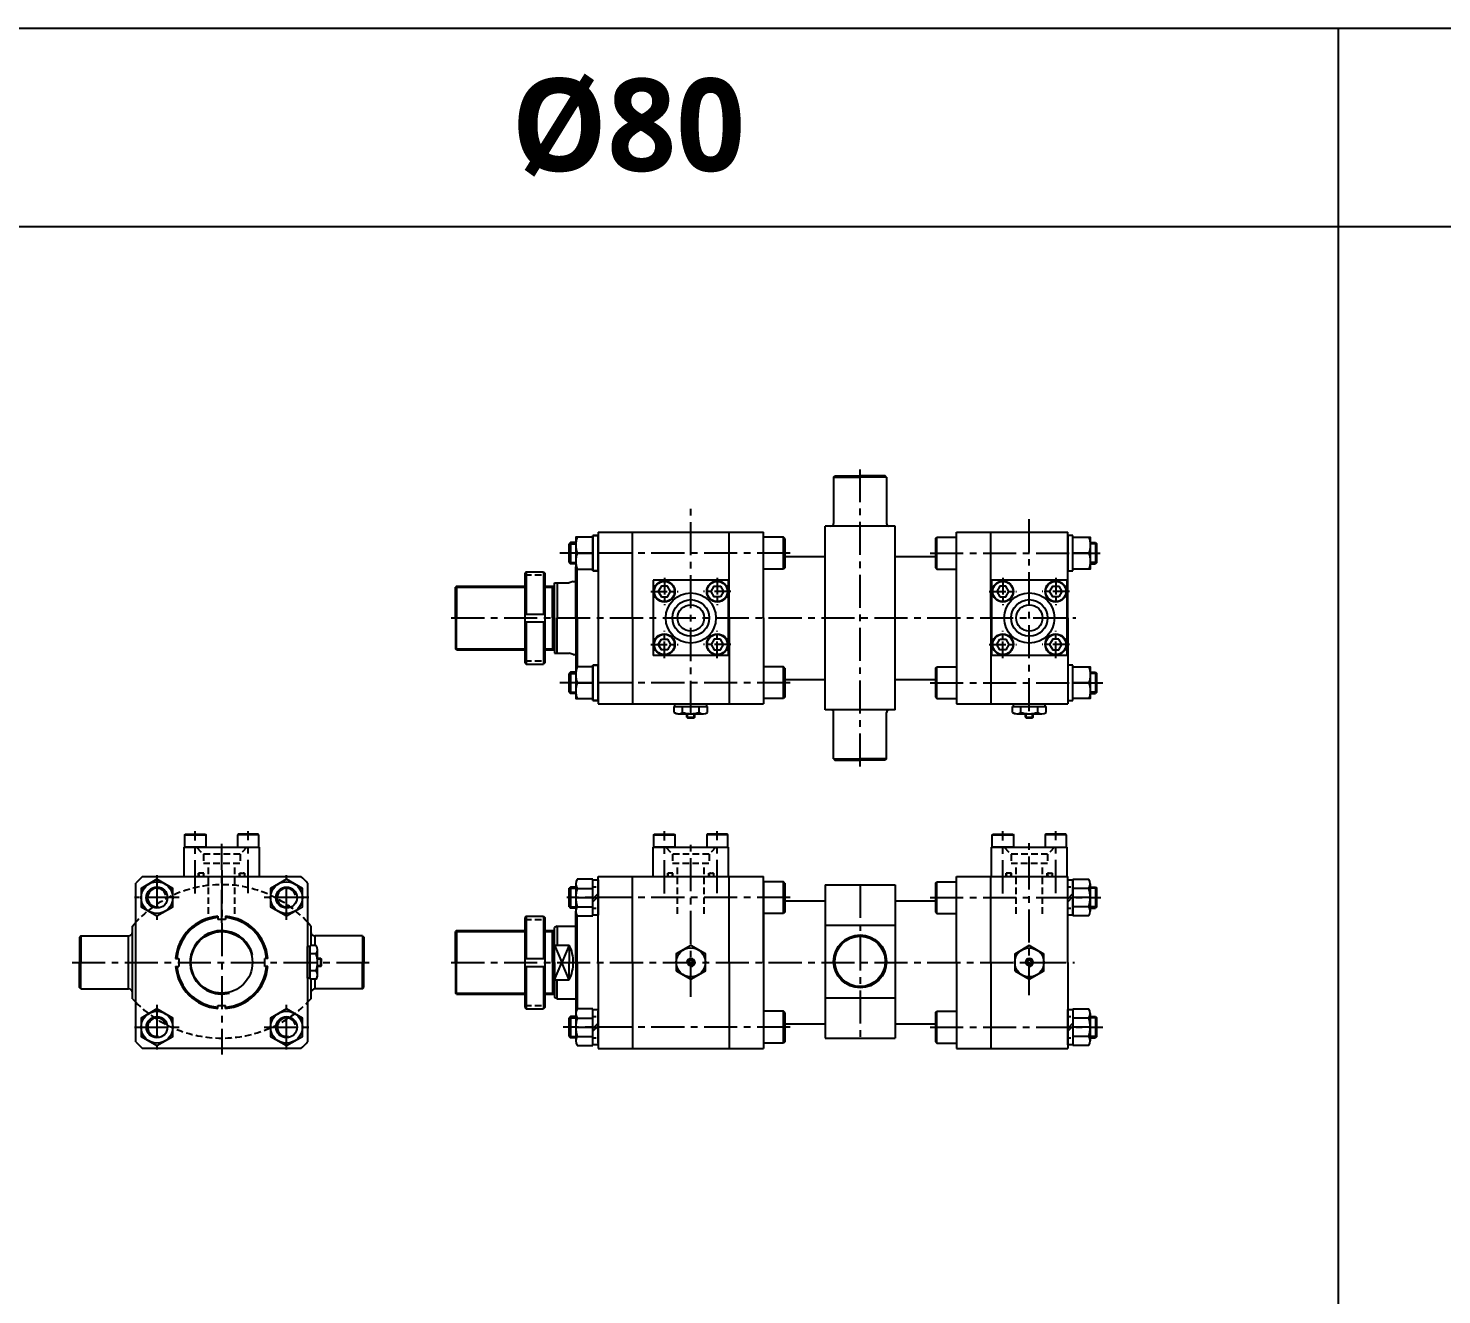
# Model space of a CAD drawing. Extents: x -819 to 9946, y 0 to 4813.
# Drawn here: x 2826 to 3895, y 3856 to 4813 of the extents above; entities that cross this region are included whole.
import ezdxf

# ---------------------------------------------------------------- set-up
doc = ezdxf.new("R2010")
doc.units = 0
doc.header["$LTSCALE"] = 10
doc.header["$MEASUREMENT"] = 0
for name, pattern in [('CENTER', [2, 1.25, -0.25, 0.25, -0.25]), ('CENTERX2', [4, 2.5, -0.5, 0.5, -0.5]), ('HIDDEN', [0.375, 0.25, -0.125]), ('HIDDENX2', [0.75, 0.5, -0.25])]:
    doc.linetypes.add(name, pattern=pattern)
doc.layers.get('0').update_dxf_attribs({"linetype": 'CONTINUOUS'})
doc.layers.get('DEFPOINTS').update_dxf_attribs({"linetype": 'CONTINUOUS'})
for name, color, linetype in [('BOM-UDEF', 3, 'CONTINUOUS'), ('CEN', 1, 'CENTERX2'), ('CENTER', 1, 'CENTER'), ('HID', 2, 'HIDDENX2'), ('HIDDEN', 2, 'HIDDEN'), ('ML', 7, 'CONTINUOUS')]:
    doc.layers.add(name, color=color, linetype=linetype)
doc.styles.add('문자', font='romans.shx')

msp = doc.modelspace()

# ---------------------------------------------------------------- linework, layer by layer
for p, q in [((0, 4813.421), (6326.829, 4813.421)), ((3816.465, 2898.27), (3816.465, 4813.421)), ((1792, 4663.42), (6326.829, 4663.42)), ((3434, 4663.343), (2613, 4663.343)), ((3324.234, 4292.147), (3329.234, 4292.147)), ((3329.734, 4292.647), (3329.234, 4292.147)), ((3580.234, 4292.147), (3585.234, 4292.147)), ((3585.734, 4292.647), (3585.234, 4292.147)), ((3046.824, 4110.129), (3044.324, 4110.129)), ((3046.824, 4104.129), (3046.824, 4110.129)), ((3046.824, 4110.129), (3047.324, 4109.629)), ((3047.324, 4104.629), (3047.324, 4109.629)), ((3046.824, 4104.129), (3044.324, 4104.129)), ((3046.824, 4104.129), (3047.324, 4104.629))]:
    msp.add_line(p, q)
at = {"color": 7, "linetype": 'Continuous'}
for p, q in [((3314.032, 4296.129), (3314.032, 4300.547)), ((3314.032, 4300.547), (3326.734, 4300.547)), ((3314.734, 4302.547), (3338.734, 4302.547)), ((3314.734, 4300.547), (3314.734, 4302.547)), ((3320.383, 4296.129), (3320.383, 4300.547)), ((3326.734, 4302.547), (3334.234, 4302.547)), ((3326.734, 4300.547), (3339.435, 4300.547)), ((3333.084, 4296.129), (3333.084, 4300.547)), ((3338.734, 4300.547), (3338.734, 4302.547)), ((3339.435, 4296.129), (3339.435, 4300.547)), ((3570.032, 4296.129), (3570.032, 4300.547)), ((3570.032, 4300.547), (3582.734, 4300.547)), ((3570.734, 4302.547), (3594.734, 4302.547)), ((3570.734, 4300.547), (3570.734, 4302.547)), ((3576.383, 4296.129), (3576.383, 4300.547)), ((3582.734, 4302.547), (3590.234, 4302.547)), ((3582.734, 4300.547), (3595.435, 4300.547)), ((3589.084, 4296.129), (3589.084, 4300.547)), ((3594.734, 4300.547), (3594.734, 4302.547)), ((3595.435, 4296.129), (3595.435, 4300.547)), ((3317.207, 4295.147), (3336.26, 4295.147)), ((3323.734, 4292.647), (3323.734, 4295.147)), ((3323.734, 4292.647), (3324.234, 4292.147)), ((3323.734, 4292.647), (3329.734, 4292.647)), ((3329.734, 4292.647), (3329.734, 4295.147)), ((3573.207, 4295.147), (3592.26, 4295.147)), ((3579.734, 4292.647), (3579.734, 4295.147)), ((3579.734, 4292.647), (3580.234, 4292.147)), ((3579.734, 4292.647), (3585.734, 4292.647)), ((3585.734, 4292.647), (3585.734, 4295.147)), ((3036.924, 4095.129), (3036.924, 4119.129)), ((3038.924, 4119.129), (3036.924, 4119.129)), ((3043.341, 4119.831), (3038.924, 4119.831)), ((3038.924, 4107.129), (3038.924, 4119.831)), ((3044.324, 4097.603), (3044.324, 4116.655)), ((3043.341, 4113.48), (3038.924, 4113.48)), ((3038.924, 4094.427), (3038.924, 4107.129)), ((3038.924, 4095.129), (3036.924, 4095.129)), ((3043.341, 4100.778), (3038.924, 4100.778)), ((3043.341, 4094.427), (3038.924, 4094.427))]:
    msp.add_line(p, q, dxfattribs=at)
for points in [[(3315.734, 4100.778), (3326.734, 4094.427), (3337.734, 4100.778), (3337.734, 4113.48), (3326.734, 4119.831), (3315.734, 4113.48)], [(3571.734, 4100.738), (3582.734, 4094.388), (3593.734, 4100.738), (3593.734, 4113.44), (3582.734, 4119.791), (3571.734, 4113.44)], [(3325.868, 4108.629), (3325.002, 4107.129), (3325.868, 4105.629), (3327.6, 4105.629), (3328.466, 4107.129), (3327.6, 4108.629)], [(3581.868, 4108.589), (3581.002, 4107.089), (3581.868, 4105.589), (3583.6, 4105.589), (3584.466, 4107.089), (3583.6, 4108.589)]]:
    msp.add_lwpolyline(points, close=True, dxfattribs=at)
for centre, radius in [((3326.734, 4107.129), 11), ((3582.734, 4107.089), 11), ((3326.734, 4107.129), 2.5), ((3582.734, 4107.089), 2.5)]:
    msp.add_circle(centre, radius, dxfattribs=at)
for centre, radius, start, end in [((3317.207, 4300.77), 5.623, 235.615753, 270), ((3317.207, 4300.77), 5.623, 235.615753, 304.384247), ((3326.734, 4316.164), 21.018, 252.412046, 270), ((3326.734, 4316.164), 21.018, 270, 287.587954), ((3336.26, 4300.77), 5.623, 235.615753, 304.384247), ((3573.207, 4300.77), 5.623, 235.615753, 270), ((3573.207, 4300.77), 5.623, 235.615753, 304.384247), ((3582.734, 4316.164), 21.018, 252.412046, 270), ((3582.734, 4316.164), 21.018, 270, 287.587954), ((3592.26, 4300.77), 5.623, 235.615753, 304.384247), ((3038.701, 4116.655), 5.623, 325.615753, 34.384247), ((3023.306, 4107.129), 21.018, 0, 17.587954), ((3023.306, 4107.129), 21.018, 342.412046, 0), ((3038.701, 4097.603), 5.623, 325.615753, 34.384247), ((3038.701, 4097.603), 5.623, 325.615753, 0)]:
    msp.add_arc(centre, radius, start, end, dxfattribs=at)
at = {"layer": 'BOM-UDEF', "color": 0}
for p, q in [((2904.424, 4134.629), (2906.924, 4137.452)), ((3039.424, 4134.629), (3036.924, 4137.452)), ((2901.424, 4087.129), (2901.424, 4127.129)), ((3042.424, 4127.129), (3042.424, 4119.831)), ((3428.234, 4135.387), (3481.234, 4135.387)), ((3042.424, 4094.427), (3042.424, 4087.129)), ((2904.424, 4079.629), (2906.924, 4077.002)), ((3039.424, 4079.629), (3036.924, 4077.002)), ((3428.234, 4080.387), (3481.234, 4080.387))]:
    msp.add_line(p, q, dxfattribs=at)
at = {"layer": 'CEN'}
for p, q in [((3454.734, 4255.2), (3454.734, 4479.894)), ((3326.734, 4294.998), (3326.734, 4450.683)), ((3582.734, 4297.129), (3582.734, 4446.392)), ((3401.828, 4416.547), (3227.748, 4416.547)), ((3507.802, 4416.547), (3636.426, 4416.547)), ((3507.802, 4416.547), (3636.426, 4416.547)), ((3145.563, 4367.547), (3617.815, 4367.547)), ((3582.734, 4367.547), (3582.734, 4367.627)), ((3582.734, 4367.547), (3582.734, 4367.467)), ((3401.828, 4318.547), (3227.748, 4318.547)), ((3507.802, 4318.547), (3638.316, 4318.547)), ((2951.924, 4159.305), (2951.924, 4206.395)), ((2991.924, 4159.572), (2991.924, 4206.395)), ((3306.734, 4159.305), (3306.734, 4206.395)), ((3346.734, 4159.572), (3346.734, 4206.395)), ((3562.734, 4159.305), (3562.734, 4206.395)), ((3602.734, 4159.572), (3602.734, 4206.395)), ((2971.924, 4137.11), (2971.924, 4196.874)), ((3326.734, 4080.989), (3326.734, 4196.874)), ((3582.734, 4082.237), (3582.734, 4197.496)), ((2922.924, 4172.972), (2922.924, 4139.286)), ((2971.924, 4176.768), (2971.924, 4037.49)), ((3020.924, 4139.286), (3020.924, 4172.972)), ((3454.734, 4165.887), (3454.734, 4049.887)), ((2939.766, 4156.129), (2906.081, 4156.129)), ((3037.766, 4156.129), (3004.081, 4156.129)), ((3401.828, 4156.129), (3232.869, 4156.129)), ((3507.802, 4156.129), (3636.734, 4156.129)), ((2858.748, 4107.129), (3083.405, 4107.129)), ((3145.563, 4107.129), (3616.834, 4107.129)), ((3582.734, 4107.129), (3582.734, 4107.209)), ((3582.734, 4107.129), (3582.734, 4107.049)), ((2922.924, 4074.972), (2922.924, 4041.286)), ((3020.924, 4041.286), (3020.924, 4074.972)), ((2906.081, 4058.129), (2939.766, 4058.129)), ((3004.081, 4058.129), (3037.766, 4058.129)), ((3401.828, 4058.129), (3230.208, 4058.129)), ((3507.802, 4058.129), (3638.246, 4058.129))]:
    msp.add_line(p, q, dxfattribs=at)
at = {"layer": 'CENTER'}
for p, q in [((3239.644, 4416.547), (3252.824, 4416.547)), ((3628.824, 4416.547), (3615.644, 4416.547)), ((3306.734, 4397.858), (3306.734, 4377.235)), ((3346.734, 4397.858), (3346.734, 4377.235)), ((3562.734, 4397.858), (3562.734, 4377.235)), ((3602.734, 4397.858), (3602.734, 4377.235)), ((3296.422, 4387.547), (3317.045, 4387.547)), ((3357.045, 4387.547), (3336.422, 4387.547)), ((3552.422, 4387.547), (3573.045, 4387.547)), ((3613.045, 4387.547), (3592.422, 4387.547)), ((3306.734, 4337.235), (3306.734, 4357.858)), ((3346.734, 4337.235), (3346.734, 4357.858)), ((3562.734, 4337.235), (3562.734, 4357.858)), ((3602.734, 4337.235), (3602.734, 4357.858)), ((3296.422, 4347.547), (3317.045, 4347.547)), ((3357.045, 4347.547), (3336.422, 4347.547)), ((3552.422, 4347.547), (3573.045, 4347.547)), ((3613.045, 4347.547), (3592.422, 4347.547)), ((3239.644, 4318.547), (3252.824, 4318.547)), ((3628.824, 4318.547), (3615.644, 4318.547)), ((3239.644, 4156.129), (3252.824, 4156.129)), ((3252.644, 4156.129), (3256.824, 4156.129)), ((3611.644, 4156.129), (3615.824, 4156.129)), ((3628.824, 4156.129), (3615.644, 4156.129)), ((3239.644, 4058.129), (3252.824, 4058.129)), ((3252.644, 4058.129), (3256.824, 4058.129)), ((3611.644, 4058.129), (3615.824, 4058.129)), ((3628.824, 4058.129), (3615.644, 4058.129))]:
    msp.add_line(p, q, dxfattribs=at)
at = {"layer": 'DEFPOINTS', "color": 0, "linetype": 'ByBlock'}
for p in [(3239.894, 4147.129), (3223.734, 4080.629), (3239.894, 4067.129)]:
    msp.add_point(p, dxfattribs=at)
at = {"layer": 'HID'}
for p, q in [((3201.2, 4400.047), (3216.2, 4400.047)), ((3201.2, 4335.047), (3216.2, 4335.047)), ((2952.924, 4194.129), (2958.074, 4188.979)), ((2990.924, 4194.129), (2985.774, 4188.979)), ((3307.734, 4194.129), (3312.884, 4188.979)), ((3345.734, 4194.129), (3340.584, 4188.979)), ((3563.734, 4194.129), (3568.884, 4188.979)), ((3601.734, 4194.129), (3596.584, 4188.979)), ((2985.774, 4188.979), (2958.074, 4188.979)), ((2958.074, 4188.979), (2958.074, 4182.129)), ((2958.074, 4182.129), (2985.774, 4182.129)), ((2961.924, 4143.796), (2961.924, 4182.129)), ((2981.924, 4143.796), (2981.924, 4182.129)), ((2985.774, 4188.979), (2985.774, 4182.129)), ((3340.584, 4188.979), (3312.884, 4188.979)), ((3312.884, 4188.979), (3312.884, 4182.129)), ((3312.884, 4182.129), (3340.584, 4182.129)), ((3316.734, 4143.796), (3316.734, 4182.129)), ((3336.734, 4143.796), (3336.734, 4182.129)), ((3340.584, 4188.979), (3340.584, 4182.129)), ((3596.584, 4188.979), (3568.884, 4188.979)), ((3568.884, 4188.979), (3568.884, 4182.129)), ((3568.884, 4182.129), (3596.584, 4182.129)), ((3572.734, 4143.796), (3572.734, 4182.129)), ((3592.734, 4143.796), (3592.734, 4182.129)), ((3596.584, 4188.979), (3596.584, 4182.129)), ((2958.424, 4174.529), (2954.424, 4174.529)), ((2954.424, 4172.129), (2954.424, 4174.529)), ((2958.424, 4172.129), (2958.424, 4174.529)), ((2985.424, 4174.529), (2989.424, 4174.529)), ((2985.424, 4172.129), (2985.424, 4174.529)), ((2989.424, 4172.129), (2989.424, 4174.529)), ((3313.234, 4174.529), (3309.234, 4174.529)), ((3309.234, 4172.129), (3309.234, 4174.529)), ((3313.234, 4172.129), (3313.234, 4174.529)), ((3340.234, 4172.129), (3340.234, 4174.529)), ((3340.234, 4174.529), (3344.234, 4174.529)), ((3344.234, 4172.129), (3344.234, 4174.529)), ((3569.234, 4174.529), (3565.234, 4174.529)), ((3565.234, 4172.129), (3565.234, 4174.529)), ((3569.234, 4172.129), (3569.234, 4174.529)), ((3596.234, 4174.529), (3600.234, 4174.529)), ((3596.234, 4172.129), (3596.234, 4174.529)), ((3600.234, 4172.129), (3600.234, 4174.529)), ((3201.2, 4139.629), (3216.2, 4139.629)), ((3201.2, 4074.629), (3216.2, 4074.629))]:
    msp.add_line(p, q, dxfattribs=at)
for centre, radius, start, end in [((2955.654, 4173.329), 1.2, 90, 270), ((2957.193, 4173.329), 1.2, 270, 90), ((2986.654, 4173.329), 1.2, 90, 270), ((2988.193, 4173.329), 1.2, 270, 90), ((3310.464, 4173.329), 1.2, 90, 270), ((3311.804, 4173.329), 1.2, 270, 90), ((3341.663, 4173.329), 1.2, 90, 270), ((3343.003, 4173.329), 1.2, 270, 90), ((3566.464, 4173.329), 1.2, 90, 270), ((3567.804, 4173.329), 1.2, 270, 90), ((3597.663, 4173.329), 1.2, 90, 270), ((3599.003, 4173.329), 1.2, 270, 90), ((2971.924, 4077.375), 88.511, 42.746037, 137.253963), ((2971.924, 4141.353), 91.466, 224.712539, 315.287461)]:
    msp.add_arc(centre, radius, start, end, dxfattribs=at)
at = {"layer": 'HIDDEN'}
for p, q in [((3252.734, 4164.229), (3256.734, 4164.229)), ((3611.734, 4164.229), (3615.734, 4164.229)), ((3252.734, 4148.029), (3256.734, 4148.029)), ((3611.734, 4148.029), (3615.734, 4148.029)), ((3252.734, 4066.229), (3256.734, 4066.229)), ((3611.734, 4066.229), (3615.734, 4066.229)), ((3252.734, 4050.029), (3256.734, 4050.029)), ((3611.734, 4050.029), (3615.734, 4050.029))]:
    msp.add_line(p, q, dxfattribs=at)
at = {"layer": 'ML'}
for p, q in [((3434.734, 4474.047), (3435.734, 4475.047)), ((3434.734, 4474.047), (3434.734, 4439.047)), ((3434.734, 4474.047), (3454.734, 4474.047)), ((3435.734, 4475.047), (3454.734, 4475.047)), ((3473.734, 4475.047), (3454.734, 4475.047)), ((3474.734, 4474.047), (3454.734, 4474.047)), ((3474.734, 4474.047), (3473.734, 4475.047)), ((3474.734, 4474.047), (3474.734, 4439.047)), ((3428.234, 4298.047), (3428.234, 4437.047)), ((3481.234, 4437.047), (3428.234, 4437.047)), ((3481.234, 4298.047), (3481.234, 4437.047)), ((3256.734, 4429.847), (3252.734, 4429.847)), ((3252.734, 4429.847), (3252.734, 4403.247)), ((3252.734, 4429.847), (3256.734, 4429.847)), ((3252.734, 4403.247), (3252.734, 4429.847)), ((3256.734, 4432.547), (3381.734, 4432.547)), ((3256.734, 4432.547), (3256.734, 4302.547)), ((3256.734, 4432.547), (3381.734, 4432.547)), ((3256.734, 4403.247), (3256.734, 4429.847)), ((3256.734, 4429.847), (3256.734, 4403.247)), ((3282.734, 4367.547), (3282.734, 4432.547)), ((3355.734, 4367.547), (3355.734, 4432.547)), ((3381.734, 4367.547), (3381.734, 4432.547)), ((3396.734, 4428.547), (3381.734, 4428.547)), ((3396.734, 4404.547), (3396.734, 4428.547)), ((3397.734, 4427.547), (3396.734, 4428.547)), ((3397.734, 4427.547), (3397.734, 4405.547)), ((3511.734, 4427.547), (3512.734, 4428.547)), ((3511.734, 4427.547), (3511.734, 4405.547)), ((3512.734, 4428.547), (3527.734, 4428.547)), ((3512.734, 4404.547), (3512.734, 4428.547)), ((3527.734, 4367.547), (3527.734, 4432.547)), ((3527.734, 4432.547), (3611.734, 4432.547)), ((3553.734, 4367.547), (3553.734, 4432.547)), ((3611.734, 4367.547), (3611.734, 4432.547)), ((3615.734, 4429.847), (3611.734, 4429.847)), ((3611.734, 4429.847), (3611.734, 4403.247)), ((3615.734, 4403.247), (3615.734, 4429.847)), ((3235.734, 4424.547), (3234.734, 4423.547)), ((3234.734, 4409.547), (3234.734, 4423.547)), ((3235.734, 4424.547), (3235.734, 4408.547)), ((3239.734, 4424.547), (3235.734, 4424.547)), ((3252.734, 4416.547), (3240.805, 4416.547)), ((3615.734, 4416.547), (3627.662, 4416.547)), ((3628.734, 4424.547), (3632.734, 4424.547)), ((3632.734, 4424.547), (3633.734, 4423.547)), ((3632.734, 4424.547), (3632.734, 4408.547)), ((3633.734, 4409.547), (3633.734, 4423.547)), ((3234.734, 4409.547), (3235.734, 4408.547)), ((3239.734, 4408.547), (3235.734, 4408.547)), ((3239.734, 4367.547), (3239.734, 4406.155)), ((3240.734, 4367.547), (3240.734, 4404.745)), ((3396.734, 4404.547), (3381.734, 4404.547)), ((3397.734, 4405.547), (3396.734, 4404.547)), ((3397.734, 4414.047), (3428.234, 4414.047)), ((3481.234, 4414.047), (3511.734, 4414.047)), ((3511.734, 4405.547), (3512.734, 4404.547)), ((3512.734, 4404.547), (3527.734, 4404.547)), ((3628.734, 4408.547), (3632.734, 4408.547)), ((3633.734, 4409.547), (3632.734, 4408.547)), ((3202.2, 4402.547), (3201.2, 4401.547)), ((3201.2, 4401.547), (3201.2, 4333.547)), ((3202.2, 4402.547), (3202.2, 4370.547)), ((3202.2, 4402.547), (3215.2, 4402.547)), ((3215.2, 4402.547), (3215.2, 4370.547)), ((3215.2, 4402.547), (3216.2, 4401.547)), ((3216.2, 4401.547), (3216.2, 4333.547)), ((3223.734, 4367.547), (3223.734, 4394.047)), ((3223.734, 4394.047), (3234.835, 4394.047)), ((3225.734, 4394.047), (3225.734, 4367.547)), ((3237.837, 4395.047), (3234.835, 4394.047)), ((3237.837, 4395.047), (3239.734, 4395.047)), ((3252.734, 4403.247), (3256.734, 4403.247)), ((3256.734, 4403.247), (3252.734, 4403.247)), ((3355.234, 4396.047), (3298.234, 4396.047)), ((3298.234, 4396.047), (3298.234, 4339.047)), ((3355.234, 4339.047), (3355.234, 4396.047)), ((3554.234, 4396.047), (3554.234, 4339.047)), ((3611.234, 4396.047), (3554.234, 4396.047)), ((3611.234, 4339.047), (3611.234, 4396.047)), ((3611.734, 4403.247), (3615.734, 4403.247)), ((3149.484, 4391.547), (3148.734, 4390.797)), ((3148.734, 4367.547), (3148.734, 4390.797)), ((3149.484, 4391.547), (3149.484, 4367.547)), ((3149.484, 4391.547), (3201.2, 4391.547)), ((3216.2, 4391.547), (3223.734, 4391.547)), ((3222.045, 4367.547), (3222.045, 4391.547)), ((3148.734, 4367.547), (3148.734, 4344.297)), ((3149.484, 4343.547), (3149.484, 4367.547)), ((3201.2, 4370.547), (3216.2, 4370.547)), ((3201.2, 4364.547), (3216.2, 4364.547)), ((3202.2, 4364.547), (3202.2, 4332.547)), ((3215.2, 4364.547), (3215.2, 4332.547)), ((3222.045, 4367.547), (3222.045, 4343.547)), ((3223.734, 4367.547), (3223.734, 4341.047)), ((3225.734, 4341.047), (3225.734, 4367.547)), ((3239.734, 4367.547), (3239.734, 4328.939)), ((3240.734, 4367.547), (3240.734, 4330.349)), ((3282.734, 4367.547), (3282.734, 4302.547)), ((3355.734, 4367.547), (3355.734, 4302.547)), ((3381.734, 4367.547), (3381.734, 4302.547)), ((3527.734, 4367.547), (3527.734, 4302.547)), ((3553.734, 4367.547), (3553.734, 4302.547)), ((3611.734, 4367.547), (3611.734, 4302.547)), ((3149.484, 4343.547), (3148.734, 4344.297)), ((3149.484, 4343.547), (3201.2, 4343.547)), ((3216.2, 4343.547), (3223.734, 4343.547)), ((3223.734, 4341.047), (3234.835, 4341.047)), ((3237.837, 4340.047), (3234.835, 4341.047)), ((3201.2, 4333.547), (3202.2, 4332.547)), ((3202.2, 4332.547), (3215.2, 4332.547)), ((3216.2, 4333.547), (3215.2, 4332.547)), ((3237.837, 4340.047), (3239.734, 4340.047)), ((3237.837, 4340.047), (3239.734, 4340.047)), ((3256.734, 4331.847), (3252.734, 4331.847)), ((3252.734, 4331.847), (3252.734, 4305.247)), ((3252.734, 4331.847), (3256.734, 4331.847)), ((3252.734, 4305.247), (3252.734, 4331.847)), ((3256.734, 4305.247), (3256.734, 4331.847)), ((3256.734, 4331.847), (3256.734, 4305.247)), ((3355.234, 4339.047), (3298.234, 4339.047)), ((3396.734, 4330.547), (3381.734, 4330.547)), ((3396.734, 4306.547), (3396.734, 4330.547)), ((3397.734, 4329.547), (3396.734, 4330.547)), ((3397.734, 4329.547), (3397.734, 4307.547)), ((3511.734, 4329.547), (3512.734, 4330.547)), ((3511.734, 4329.547), (3511.734, 4307.547)), ((3512.734, 4330.547), (3527.734, 4330.547)), ((3512.734, 4306.547), (3512.734, 4330.547)), ((3611.234, 4339.047), (3554.234, 4339.047)), ((3615.734, 4331.847), (3611.734, 4331.847)), ((3611.734, 4331.847), (3611.734, 4305.247)), ((3615.734, 4305.247), (3615.734, 4331.847)), ((3235.734, 4326.547), (3234.734, 4325.547)), ((3234.734, 4311.547), (3234.734, 4325.547)), ((3235.734, 4326.547), (3235.734, 4310.547)), ((3239.734, 4326.547), (3235.734, 4326.547)), ((3397.734, 4321.047), (3428.234, 4321.047)), ((3481.234, 4321.047), (3511.734, 4321.047)), ((3628.734, 4326.547), (3632.734, 4326.547)), ((3632.734, 4326.547), (3632.734, 4310.547)), ((3632.734, 4326.547), (3633.734, 4325.547)), ((3633.734, 4311.547), (3633.734, 4325.547)), ((3234.734, 4311.547), (3235.734, 4310.547)), ((3239.734, 4310.547), (3235.734, 4310.547)), ((3252.734, 4318.547), (3240.805, 4318.547)), ((3615.734, 4318.547), (3627.662, 4318.547)), ((3628.734, 4310.547), (3632.734, 4310.547)), ((3633.734, 4311.547), (3632.734, 4310.547)), ((3252.734, 4305.247), (3256.734, 4305.247)), ((3256.734, 4305.247), (3252.734, 4305.247)), ((3256.734, 4302.547), (3381.734, 4302.547)), ((3256.734, 4302.547), (3381.734, 4302.547)), ((3396.734, 4306.547), (3381.734, 4306.547)), ((3397.734, 4307.547), (3396.734, 4306.547)), ((3481.234, 4298.047), (3428.234, 4298.047)), ((3511.734, 4307.547), (3512.734, 4306.547)), ((3512.734, 4306.547), (3527.734, 4306.547)), ((3527.734, 4302.547), (3611.734, 4302.547)), ((3611.734, 4305.247), (3615.734, 4305.247)), ((3434.734, 4261.047), (3434.734, 4296.047)), ((3474.734, 4261.047), (3474.734, 4296.047)), ((3434.734, 4261.047), (3435.734, 4260.047)), ((3434.734, 4261.047), (3454.734, 4261.047)), ((3435.734, 4260.047), (3454.734, 4260.047)), ((3474.734, 4261.047), (3454.734, 4261.047)), ((3473.734, 4260.047), (3454.734, 4260.047)), ((3474.734, 4261.047), (3473.734, 4260.047)), ((2943.924, 4203.529), (2944.27, 4204.129)), ((2943.924, 4203.529), (2959.924, 4203.529)), ((2943.924, 4194.129), (2943.924, 4203.529)), ((2944.27, 4204.129), (2959.577, 4204.129)), ((2959.577, 4204.129), (2959.924, 4203.529)), ((2959.924, 4203.529), (2959.924, 4194.129)), ((2984.27, 4204.129), (2983.924, 4203.529)), ((2999.924, 4203.529), (2983.924, 4203.529)), ((2983.924, 4203.529), (2983.924, 4194.129)), ((2999.577, 4204.129), (2984.27, 4204.129)), ((2999.924, 4203.529), (2999.577, 4204.129)), ((2999.924, 4194.129), (2999.924, 4203.529)), ((3298.734, 4203.529), (3299.08, 4204.129)), ((3298.734, 4194.129), (3298.734, 4203.529)), ((3298.734, 4203.529), (3314.734, 4203.529)), ((3299.08, 4204.129), (3314.387, 4204.129)), ((3314.387, 4204.129), (3314.734, 4203.529)), ((3314.734, 4203.529), (3314.734, 4194.129)), ((3339.08, 4204.129), (3338.734, 4203.529)), ((3354.734, 4203.529), (3338.734, 4203.529)), ((3338.734, 4203.529), (3338.734, 4194.129)), ((3354.387, 4204.129), (3339.08, 4204.129)), ((3354.734, 4203.529), (3354.387, 4204.129)), ((3354.734, 4194.129), (3354.734, 4203.529)), ((3554.734, 4203.529), (3555.08, 4204.129)), ((3554.734, 4203.529), (3570.734, 4203.529)), ((3554.734, 4194.129), (3554.734, 4203.529)), ((3555.08, 4204.129), (3570.387, 4204.129)), ((3570.387, 4204.129), (3570.734, 4203.529)), ((3570.734, 4203.529), (3570.734, 4194.129)), ((3595.08, 4204.129), (3594.734, 4203.529)), ((3610.734, 4203.529), (3594.734, 4203.529)), ((3594.734, 4203.529), (3594.734, 4194.129)), ((3610.387, 4204.129), (3595.08, 4204.129)), ((3610.734, 4203.529), (3610.387, 4204.129)), ((3610.734, 4194.129), (3610.734, 4203.529)), ((2943.424, 4194.129), (3000.424, 4194.129)), ((2943.424, 4172.129), (2943.424, 4194.129)), ((2959.924, 4194.129), (2943.924, 4194.129)), ((3000.424, 4172.129), (3000.424, 4194.129)), ((3298.234, 4194.129), (3355.234, 4194.129)), ((3298.234, 4172.129), (3298.234, 4194.129)), ((3314.734, 4194.129), (3298.734, 4194.129)), ((3355.234, 4172.129), (3355.234, 4194.129)), ((3554.234, 4194.129), (3611.234, 4194.129)), ((3554.234, 4172.129), (3554.234, 4194.129)), ((3570.734, 4194.129), (3554.734, 4194.129)), ((3611.234, 4172.129), (3611.234, 4194.129)), ((2911.975, 4172.129), (3031.872, 4172.129)), ((3252.734, 4169.986), (3240.805, 4169.986)), ((3252.734, 4142.273), (3252.734, 4169.986)), ((3256.734, 4107.129), (3256.734, 4172.129)), ((3256.734, 4172.129), (3381.734, 4172.129)), ((3282.734, 4107.129), (3282.734, 4172.129)), ((3355.734, 4107.129), (3355.734, 4172.129)), ((3381.734, 4107.129), (3381.734, 4172.129)), ((3527.734, 4107.129), (3527.734, 4172.129)), ((3527.734, 4172.129), (3611.734, 4172.129)), ((3553.734, 4107.129), (3553.734, 4172.129)), ((3611.734, 4107.129), (3611.734, 4172.129)), ((3615.734, 4169.986), (3627.662, 4169.986)), ((3615.734, 4142.273), (3615.734, 4169.986)), ((2906.924, 4047.181), (2906.924, 4167.077)), ((3036.924, 4167.077), (3036.924, 4047.181)), ((3235.734, 4164.129), (3234.734, 4163.129)), ((3234.734, 4149.129), (3234.734, 4163.129)), ((3235.734, 4164.129), (3235.734, 4148.129)), ((3239.734, 4164.129), (3235.734, 4164.129)), ((3239.734, 4166.521), (3239.734, 4145.737)), ((3240.805, 4163.057), (3252.734, 4163.057)), ((3252.734, 4155.261), (3256.734, 4159.261)), ((3256.734, 4144.129), (3256.734, 4168.129)), ((3396.734, 4168.129), (3381.734, 4168.129)), ((3381.734, 4168.129), (3381.734, 4046.129)), ((3396.734, 4144.129), (3396.734, 4168.129)), ((3397.734, 4167.129), (3396.734, 4168.129)), ((3397.734, 4167.129), (3397.734, 4145.129)), ((3428.234, 4165.887), (3428.234, 4049.887)), ((3428.234, 4165.887), (3481.234, 4165.887)), ((3481.234, 4165.887), (3481.234, 4049.887)), ((3511.734, 4167.129), (3512.734, 4168.129)), ((3511.734, 4167.129), (3511.734, 4145.129)), ((3512.734, 4168.129), (3527.734, 4168.129)), ((3512.734, 4144.129), (3512.734, 4168.129)), ((3611.734, 4155.261), (3615.734, 4159.261)), ((3627.662, 4163.057), (3615.734, 4163.057)), ((3628.734, 4166.521), (3628.734, 4145.737)), ((3628.734, 4164.129), (3632.734, 4164.129)), ((3632.734, 4164.129), (3633.734, 4163.129)), ((3632.734, 4164.129), (3632.734, 4148.129)), ((3633.734, 4149.129), (3633.734, 4163.129)), ((3234.734, 4149.129), (3235.734, 4148.129)), ((3239.734, 4148.129), (3235.734, 4148.129)), ((3240.805, 4149.201), (3252.734, 4149.201)), ((3252.734, 4152.998), (3256.734, 4156.998)), ((3397.734, 4153.629), (3428.234, 4153.629)), ((3481.234, 4153.629), (3511.734, 4153.629)), ((3611.734, 4152.998), (3615.734, 4156.998)), ((3627.662, 4149.201), (3615.734, 4149.201)), ((3628.734, 4148.129), (3632.734, 4148.129)), ((3633.734, 4149.129), (3632.734, 4148.129)), ((2968.924, 4142), (2968.924, 4139.629)), ((2974.924, 4139.629), (2968.924, 4139.629)), ((2974.924, 4142), (2974.924, 4139.629)), ((3202.2, 4142.129), (3201.2, 4141.129)), ((3201.2, 4141.129), (3201.2, 4073.129)), ((3202.2, 4142.129), (3215.2, 4142.129)), ((3202.2, 4142.129), (3202.2, 4110.129)), ((3215.2, 4142.129), (3216.2, 4141.129)), ((3215.2, 4142.129), (3215.2, 4110.129)), ((3216.2, 4141.129), (3216.2, 4073.129)), ((3239.734, 4107.129), (3239.734, 4145.737)), ((3240.734, 4107.129), (3240.734, 4142.38)), ((3240.805, 4142.273), (3252.734, 4142.273)), ((3396.734, 4144.129), (3381.734, 4144.129)), ((3397.734, 4145.129), (3396.734, 4144.129)), ((3511.734, 4145.129), (3512.734, 4144.129)), ((3512.734, 4144.129), (3527.734, 4144.129)), ((3627.662, 4142.273), (3615.734, 4142.273)), ((2865.424, 4127.129), (2864.424, 4126.129)), ((2865.424, 4127.129), (2901.424, 4127.129)), ((2865.424, 4127.129), (2865.424, 4107.129)), ((2904.424, 4079.629), (2904.424, 4134.629)), ((3039.424, 4134.629), (3039.424, 4119.831)), ((3078.424, 4127.129), (3042.424, 4127.129)), ((3078.424, 4127.129), (3079.424, 4126.129)), ((3078.424, 4127.129), (3078.424, 4107.129)), ((3149.484, 4131.129), (3148.734, 4130.379)), ((3148.734, 4107.129), (3148.734, 4130.379)), ((3149.484, 4131.129), (3201.2, 4131.129)), ((3149.484, 4131.129), (3149.484, 4107.129)), ((3216.2, 4131.129), (3223.734, 4131.129)), ((3222.045, 4107.129), (3222.045, 4131.129)), ((3225.734, 4134.629), (3223.734, 4133.629)), ((3223.734, 4107.129), (3223.734, 4133.629)), ((3225.734, 4134.629), (3225.734, 4120.257)), ((3225.734, 4134.629), (3239.734, 4134.629)), ((2864.424, 4126.129), (2864.424, 4107.129)), ((3036.916, 4122.82), (3036.931, 4091.439)), ((3079.424, 4126.129), (3079.424, 4107.129)), ((3223.734, 4120.257), (3234.835, 4120.257)), ((3234.835, 4120.257), (3234.835, 4107.129)), ((2864.424, 4088.129), (2864.424, 4107.129)), ((2865.424, 4087.129), (2865.424, 4107.129)), ((2937.052, 4110.129), (2939.424, 4110.129)), ((2939.424, 4110.129), (2939.424, 4104.129)), ((3006.795, 4110.129), (3004.424, 4110.129)), ((3004.424, 4104.129), (3004.424, 4110.129)), ((3078.424, 4087.129), (3078.424, 4107.129)), ((3079.424, 4088.129), (3079.424, 4107.129)), ((3148.734, 4107.129), (3148.734, 4083.879)), ((3149.484, 4083.129), (3149.484, 4107.129)), ((3201.2, 4110.129), (3216.2, 4110.129)), ((3222.045, 4107.129), (3222.045, 4083.129)), ((3223.734, 4107.129), (3223.734, 4080.629)), ((3234.835, 4094.002), (3234.835, 4107.129)), ((3239.734, 4107.129), (3239.734, 4068.521)), ((3240.734, 4107.129), (3240.734, 4071.878)), ((3256.734, 4107.129), (3256.734, 4042.129)), ((3282.734, 4107.129), (3282.734, 4042.129)), ((3355.734, 4107.129), (3355.734, 4042.129)), ((3381.734, 4107.129), (3381.734, 4042.129)), ((3527.734, 4107.129), (3527.734, 4042.129)), ((3553.734, 4107.129), (3553.734, 4042.129)), ((3611.734, 4107.129), (3611.734, 4042.129)), ((2937.052, 4104.129), (2939.424, 4104.129)), ((3006.795, 4104.129), (3004.424, 4104.129)), ((3039.424, 4094.427), (3039.424, 4079.629)), ((3201.2, 4104.129), (3216.2, 4104.129)), ((3202.2, 4104.129), (3202.2, 4072.129)), ((3215.2, 4104.129), (3215.2, 4072.129)), ((2865.424, 4087.129), (2864.424, 4088.129)), ((2865.424, 4087.129), (2901.424, 4087.129)), ((3078.424, 4087.129), (3042.424, 4087.129)), ((3078.424, 4087.129), (3079.424, 4088.129)), ((3149.484, 4083.129), (3148.734, 4083.879)), ((3223.734, 4094.002), (3234.835, 4094.002)), ((3225.734, 4079.629), (3225.734, 4094.002)), ((2968.924, 4072.258), (2968.924, 4074.629)), ((2968.924, 4074.629), (2974.924, 4074.629)), ((2974.924, 4072.258), (2974.924, 4074.629)), ((3149.484, 4083.129), (3201.2, 4083.129)), ((3201.2, 4073.129), (3202.2, 4072.129)), ((3216.2, 4073.129), (3215.2, 4072.129)), ((3216.2, 4083.129), (3223.734, 4083.129)), ((3225.734, 4079.629), (3223.734, 4080.629)), ((3225.734, 4079.629), (3239.734, 4079.629)), ((3202.2, 4072.129), (3215.2, 4072.129)), ((3235.734, 4066.129), (3234.734, 4065.129)), ((3234.734, 4051.129), (3234.734, 4065.129)), ((3239.734, 4066.129), (3235.734, 4066.129)), ((3235.734, 4066.129), (3235.734, 4050.129)), ((3239.734, 4068.521), (3239.734, 4047.737)), ((3252.734, 4071.986), (3240.805, 4071.986)), ((3240.805, 4065.057), (3252.734, 4065.057)), ((3252.734, 4044.273), (3252.734, 4071.986)), ((3256.734, 4046.129), (3256.734, 4070.129)), ((3396.734, 4070.129), (3381.734, 4070.129)), ((3396.734, 4046.129), (3396.734, 4070.129)), ((3397.734, 4069.129), (3396.734, 4070.129)), ((3397.734, 4069.129), (3397.734, 4047.129)), ((3511.734, 4069.129), (3512.734, 4070.129)), ((3511.734, 4069.129), (3511.734, 4047.129)), ((3512.734, 4070.129), (3527.734, 4070.129)), ((3512.734, 4046.129), (3512.734, 4070.129)), ((3615.734, 4071.986), (3627.662, 4071.986)), ((3627.662, 4065.057), (3615.734, 4065.057)), ((3628.734, 4068.521), (3628.734, 4047.737)), ((3628.734, 4066.129), (3632.734, 4066.129)), ((3632.734, 4066.129), (3632.734, 4050.129)), ((3632.734, 4066.129), (3633.734, 4065.129)), ((3633.734, 4051.129), (3633.734, 4065.129)), ((3252.734, 4057.261), (3256.734, 4061.261)), ((3252.734, 4054.998), (3256.734, 4058.998)), ((3397.734, 4060.629), (3428.234, 4060.629)), ((3481.234, 4060.629), (3511.734, 4060.629)), ((3611.734, 4057.261), (3615.734, 4061.261)), ((3611.734, 4054.998), (3615.734, 4058.998)), ((3031.872, 4042.129), (2911.975, 4042.129)), ((3234.734, 4051.129), (3235.734, 4050.129)), ((3239.734, 4050.129), (3235.734, 4050.129)), ((3240.805, 4051.201), (3252.734, 4051.201)), ((3240.805, 4044.273), (3252.734, 4044.273)), ((3256.734, 4042.129), (3381.734, 4042.129)), ((3396.734, 4046.129), (3381.734, 4046.129)), ((3397.734, 4047.129), (3396.734, 4046.129)), ((3428.234, 4049.887), (3481.234, 4049.887)), ((3511.734, 4047.129), (3512.734, 4046.129)), ((3512.734, 4046.129), (3527.734, 4046.129)), ((3527.734, 4042.129), (3611.734, 4042.129)), ((3627.662, 4051.201), (3615.734, 4051.201)), ((3627.662, 4044.273), (3615.734, 4044.273)), ((3628.734, 4050.129), (3632.734, 4050.129)), ((3633.734, 4051.129), (3632.734, 4050.129))]:
    msp.add_line(p, q, dxfattribs=at)
at = {"layer": 'ML', "color": 2}
for p, q in [((3234.734, 4423.547), (3239.734, 4423.547)), ((3633.734, 4423.547), (3628.734, 4423.547)), ((3234.734, 4409.547), (3239.734, 4409.547)), ((3633.734, 4409.547), (3628.734, 4409.547)), ((3148.734, 4390.797), (3201.2, 4390.797)), ((3216.2, 4390.797), (3222.045, 4390.797)), ((3222.045, 4390.797), (3223.363, 4391.547)), ((3148.734, 4344.297), (3201.2, 4344.297)), ((3216.2, 4344.297), (3222.045, 4344.297)), ((3222.045, 4344.297), (3223.363, 4343.547)), ((3222.045, 4344.297), (3223.363, 4343.547)), ((3234.734, 4325.547), (3239.734, 4325.547)), ((3633.734, 4325.547), (3628.734, 4325.547)), ((3234.734, 4311.547), (3239.734, 4311.547)), ((3633.734, 4311.547), (3628.734, 4311.547)), ((3324.234, 4292.147), (3324.234, 4295.147)), ((3329.234, 4292.147), (3329.234, 4295.147)), ((3580.234, 4292.147), (3580.234, 4295.147)), ((3585.234, 4292.147), (3585.234, 4295.147)), ((3234.734, 4163.129), (3239.734, 4163.129)), ((3633.734, 4163.129), (3628.734, 4163.129)), ((3234.734, 4149.129), (3239.734, 4149.129)), ((3633.734, 4149.129), (3628.734, 4149.129)), ((3148.734, 4130.379), (3201.2, 4130.379)), ((3216.2, 4130.379), (3222.045, 4130.379)), ((3222.045, 4130.379), (3223.363, 4131.129)), ((3223.734, 4120.257), (3229.284, 4107.129)), ((3234.835, 4120.257), (3229.284, 4107.129)), ((3047.324, 4109.629), (3044.324, 4109.629)), ((3223.734, 4094.002), (3229.284, 4107.129)), ((3234.835, 4094.002), (3229.284, 4107.129)), ((3047.324, 4104.629), (3044.324, 4104.629)), ((3148.734, 4083.879), (3201.2, 4083.879)), ((3216.2, 4083.879), (3222.045, 4083.879)), ((3222.045, 4083.879), (3223.363, 4083.129)), ((3234.734, 4065.129), (3239.734, 4065.129)), ((3633.734, 4065.129), (3628.734, 4065.129)), ((3234.734, 4051.129), (3239.734, 4051.129)), ((3633.734, 4051.129), (3628.734, 4051.129))]:
    msp.add_line(p, q, dxfattribs=at)
at = {"layer": 'ML'}
for points in [[(3252.734, 4428.547), (3239.734, 4428.547), (3239.734, 4404.547), (3252.734, 4404.547)], [(3615.734, 4428.547), (3628.734, 4428.547), (3628.734, 4404.547), (3615.734, 4404.547)], [(3252.734, 4330.547), (3239.734, 4330.547), (3239.734, 4306.547), (3252.734, 4306.547)], [(3615.734, 4330.547), (3628.734, 4330.547), (3628.734, 4306.547), (3615.734, 4306.547)], [(2922.924, 4169.986), (2910.924, 4163.057), (2910.924, 4149.201), (2922.924, 4142.273), (2934.924, 4149.201), (2934.924, 4163.057)], [(3020.924, 4169.986), (3008.924, 4163.057), (3008.924, 4149.201), (3020.924, 4142.273), (3032.924, 4149.201), (3032.924, 4163.057)], [(2922.924, 4071.986), (2910.924, 4065.057), (2910.924, 4051.201), (2922.924, 4044.273), (2934.924, 4051.201), (2934.924, 4065.057)], [(3020.924, 4071.986), (3008.924, 4065.057), (3008.924, 4051.201), (3020.924, 4044.273), (3032.924, 4051.201), (3032.924, 4065.057)]]:
    msp.add_lwpolyline(points, close=True, dxfattribs=at)
for points in [[(3240.805, 4428.547, 0.17863279), (3240.805, 4416.547, 0.17863279), (3240.805, 4404.547)], [(3627.662, 4428.547, -0.17863279), (3627.662, 4416.547, -0.17863279), (3627.662, 4404.547)], [(3240.805, 4330.547, 0.17863279), (3240.805, 4318.547, 0.17863279), (3240.805, 4306.547)], [(3627.662, 4330.547, -0.17863279), (3627.662, 4318.547, -0.17863279), (3627.662, 4306.547)]]:
    msp.add_lwpolyline(points, format="xyb", dxfattribs=at)
for points in [[(3304.424, 4383.547), (3309.043, 4383.547), (3311.352, 4387.547), (3309.043, 4391.547), (3304.424, 4391.547), (3302.115, 4387.547), (3304.424, 4383.547)], [(3349.043, 4383.547), (3344.424, 4383.547), (3342.115, 4387.547), (3344.424, 4391.547), (3349.043, 4391.547), (3351.352, 4387.547), (3349.043, 4383.547)], [(3560.424, 4383.547), (3565.043, 4383.547), (3567.352, 4387.547), (3565.043, 4391.547), (3560.424, 4391.547), (3558.115, 4387.547), (3560.424, 4383.547)], [(3605.043, 4383.547), (3600.424, 4383.547), (3598.115, 4387.547), (3600.424, 4391.547), (3605.043, 4391.547), (3607.352, 4387.547), (3605.043, 4383.547)], [(3304.424, 4351.547), (3309.043, 4351.547), (3311.352, 4347.547), (3309.043, 4343.547), (3304.424, 4343.547), (3302.115, 4347.547), (3304.424, 4351.547)], [(3349.043, 4351.547), (3344.424, 4351.547), (3342.115, 4347.547), (3344.424, 4343.547), (3349.043, 4343.547), (3351.352, 4347.547), (3349.043, 4351.547)], [(3560.424, 4351.547), (3565.043, 4351.547), (3567.352, 4347.547), (3565.043, 4343.547), (3560.424, 4343.547), (3558.115, 4347.547), (3560.424, 4351.547)], [(3605.043, 4351.547), (3600.424, 4351.547), (3598.115, 4347.547), (3600.424, 4343.547), (3605.043, 4343.547), (3607.352, 4347.547), (3605.043, 4351.547)], [(3252.734, 4169.429), (3256.734, 4169.429), (3256.734, 4142.829), (3252.734, 4142.829), (3252.734, 4169.429)], [(3611.734, 4169.429), (3615.734, 4169.429), (3615.734, 4142.829), (3611.734, 4142.829), (3611.734, 4169.429)], [(3252.734, 4071.429), (3256.734, 4071.429), (3256.734, 4044.829), (3252.734, 4044.829), (3252.734, 4071.429)], [(3611.734, 4071.429), (3615.734, 4071.429), (3615.734, 4044.829), (3611.734, 4044.829), (3611.734, 4071.429)]]:
    msp.add_lwpolyline(points, dxfattribs=at)
for centre, radius in [((3306.734, 4387.547), 8), ((3306.734, 4387.547), 7.654), ((3346.734, 4387.547), 8), ((3346.734, 4387.547), 7.654), ((3562.734, 4387.547), 8), ((3562.734, 4387.547), 7.654), ((3602.734, 4387.547), 8), ((3602.734, 4387.547), 7.654), ((3326.734, 4367.547), 19), ((3582.734, 4367.547), 19), ((3326.734, 4367.547), 13.85), ((3326.734, 4367.547), 10), ((3582.734, 4367.547), 13.85), ((3582.734, 4367.547), 10), ((3306.734, 4347.547), 8), ((3306.734, 4347.547), 7.654), ((3346.734, 4347.547), 8), ((3346.734, 4347.547), 7.654), ((3562.734, 4347.547), 8), ((3562.734, 4347.547), 7.654), ((3602.734, 4347.547), 8), ((3602.734, 4347.547), 7.654), ((2922.924, 4156.129), 12), ((2922.924, 4156.129), 8), ((3020.924, 4156.129), 12), ((3020.924, 4156.129), 8), ((2971.924, 4107.129), 23.25), ((3454.734, 4107.887), 20), ((3454.734, 4107.887), 19), ((2922.924, 4058.129), 12), ((2922.924, 4058.129), 8), ((3020.924, 4058.129), 12), ((3020.924, 4058.129), 8)]:
    msp.add_circle(centre, radius, dxfattribs=at)
for centre, radius, start, end in [((3432.734, 4439.047), 2, 270, 0), ((3476.734, 4439.047), 2, 180, 270), ((3432.734, 4296.047), 2, 0, 90), ((3476.734, 4296.047), 2, 90, 180), ((2971.924, 4107.129), 88.424, 132.684711, 137.315289), ((2971.924, 4107.129), 88.424, 42.684711, 47.315289), ((3245.868, 4166.521), 6.134, 145.615753, 214.384247), ((3622.6, 4166.521), 6.134, 325.615753, 34.384247), ((3262.662, 4156.129), 22.928, 162.412046, 197.587954), ((3605.805, 4156.129), 22.928, 342.412046, 17.587954), ((3245.868, 4145.737), 6.134, 145.615753, 214.384247), ((3622.6, 4145.737), 6.134, 325.615753, 34.384247), ((2971.924, 4107.129), 35, 94.9171, 175.0829), ((2971.924, 4107.129), 34, 95.062093, 174.937907), ((2971.924, 4107.129), 35, 4.9171, 85.0829), ((2971.924, 4107.129), 34, 5.062093, 84.937907), ((2901.424, 4130.129), 3, 270, 0), ((3042.424, 4130.129), 3, 180, 270), ((3207.639, 4107.129), 30.199, 0, 25.766481), ((3207.639, 4107.129), 30.199, 334.233519, 0), ((2971.924, 4107.129), 35, 184.9171, 265.0829), ((2971.924, 4107.129), 34, 185.062093, 264.937907), ((2971.924, 4107.129), 34, 275.062093, 354.937907), ((2971.924, 4107.129), 35, 274.9171, 355.0829), ((2901.424, 4084.129), 3, 0, 90), ((3042.424, 4084.129), 3, 90, 180), ((3245.868, 4068.521), 6.134, 145.615753, 214.384247), ((3262.662, 4058.129), 22.928, 162.412046, 197.587954), ((3622.6, 4068.521), 6.134, 325.615753, 34.384247), ((3605.805, 4058.129), 22.928, 342.412046, 17.587954), ((2971.924, 4107.129), 88.424, 222.684711, 227.315289), ((2971.924, 4107.129), 88.424, 312.684711, 317.315289), ((3245.868, 4047.737), 6.134, 145.615753, 214.384247), ((3622.6, 4047.737), 6.134, 325.615753, 34.384247)]:
    msp.add_arc(centre, radius, start, end, dxfattribs=at)
at = {"layer": 'ML', "color": 2}
for centre, radius, start, end in [((2922.924, 4156.129), 7, 14.995434, 282.364619), ((3020.924, 4156.129), 7, 14.995434, 282.364619), ((2971.924, 4107.129), 24, 13.752999, 284.195079), ((3326.734, 4107.129), 3, 270, 180), ((3582.734, 4107.089), 3, 270, 180), ((2922.924, 4058.129), 7, 14.995434, 282.364619), ((3020.924, 4058.129), 7, 14.995434, 282.364619)]:
    msp.add_arc(centre, radius, start, end, dxfattribs=at)

# ---------------------------------------------------------------- texts
at = {"insert": (3190.984, 4775.48), "char_height": 70, "attachment_point": 1, "style": '문자'}
msp.add_mtext_dynamic_manual_height_columns('{\\fMalgun Gothic|b1|i0|c129|p50;%%C80}', width=124.53264, gutter_width=16, heights=[-75.564], dxfattribs=at)

doc.saveas('drawing.dxf')
